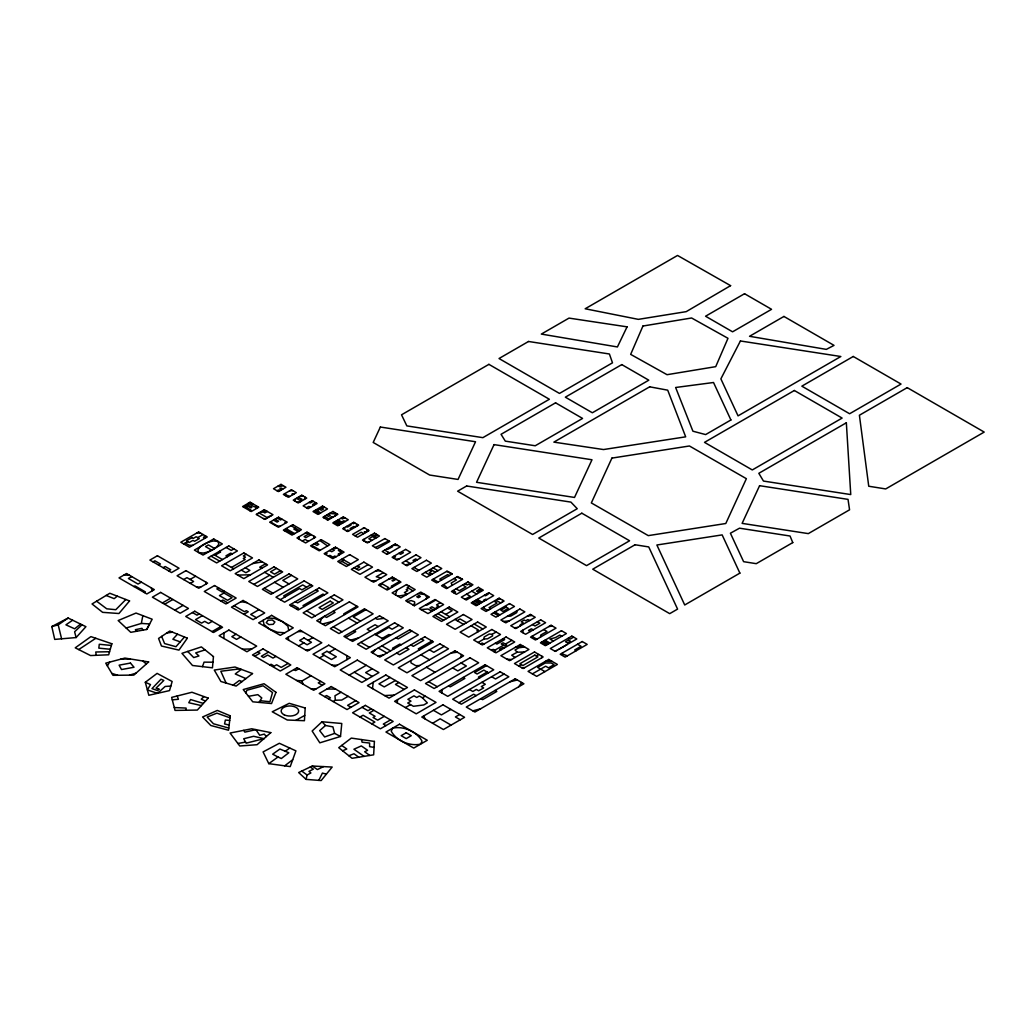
<?xml version="1.0" encoding="UTF-8"?>
<svg xmlns="http://www.w3.org/2000/svg" width="1036" height="1036" viewBox="0 0 1036 1036"><rect width="100%" height="100%" fill="white"/><g stroke="black" fill="none" stroke-linecap="round" stroke-linejoin="round"><path stroke-width="1.5" d="M562.444 652.952L562.444 654.027L567.391 655.814M478.023 642.488L484.071 638.992L484.097 637.023L489.29 634.032L492.139 634.33L496.166 631.999M223.88 638.461L223.996 632.879M516.925 610.748L516.77 612.626L510.813 616.057L507.213 616.355M340.507 736.479L341.776 723.491L322.015 721.768L312.147 731.027L319.826 742.825L340.507 736.479L334.615 733.397L324.656 736.972L319.671 730.652L325.485 725.485L332.906 726.871L334.615 733.397M372.533 688.603L373.193 682.31M313.856 538.189L314.076 536.272M541.737 657.782L541.919 656.241M540.52 637.075L540.805 634.977L547.021 631.481L543.68 629.551M397.189 702.835L397.656 699.585M395.415 594.793L396.995 590.08M126.146 628.01L141.336 623.426L142.838 615.656M295.014 501.152L295.454 498.873M441.673 692.851L442.372 689.458M306.06 779.383L298.653 772.545L312.289 766.018L332.167 767.054L321.173 780.548L306.06 779.383L307.096 774.993L310.904 772.947L308.948 771.367L313.351 769.152L310.256 766.99M460.528 657.575L461.421 654.558M304.429 499.404L305.115 497.15M502.382 602.007L502.939 600.375M519.904 626.145L520.409 624.669L523.322 622.986L521.225 621.768L524.255 620.02L525.666 620.823L527.855 619.567L529.577 620.564M202.486 666.653L204.053 662.146L212.963 662.198M259 702.395L261.784 697.953L257.834 694.651L248.498 696.322M320.02 622.61L321.406 618.868L324.501 616.239L326.547 617.417L335.107 612.47L333.074 611.292M484.343 606.72L483.786 608.184L486.972 610.023L489.29 609.569M426.172 598.925L426.819 597.396L425.071 594.573L417.974 593.667M323.867 517.806L324.475 516.368L329.422 519.217L327.091 519.671M245.739 692.773L246.982 690.222L263.105 685.78L272.494 692.527L269.956 701.696L260.735 700.789M318.816 780.367L322.416 773.076L326.379 774.151M146.646 629.474L152.175 619.217L136.027 613.053L118.156 620.538L130.756 632.323L146.788 629.448L149.624 623.957L141.336 623.426M107.381 665.915L109.57 662.146M518.816 686.713L521.665 682.478M372.766 653.068L375.446 649.611M184.46 637.023L175.965 646.697L164.594 643.576L161.642 636.402M76.12 637.554L85.923 626.676L68.13 618.039L51.8 626.56L54.727 639.406L76.12 637.554L74.605 631.779L82.025 624.786M177.48 634.187L172.87 639.251L180.212 641.854M125.848 599.494L115.773 609.712L106.721 608.805L96.62 601.204M204.014 696.606L201.243 699.17L205.478 701.1M117.249 596.153L114.193 598.666L106.151 595.454M80.549 624.073L74.657 628.813L65.915 624.837L72.637 620.227M241.31 669.373L235.25 673.957L245.908 678.606M145.312 682.284L157.096 673.387L172.144 681.494L169.528 690.598L148.834 695.285L145.312 682.284L150.505 684.576L147.384 689.924L157.485 693.33L165.164 686.454L170.836 686.052M284.667 765.824L292.696 759.764M233.035 685.133L239.394 680.458L241.997 681.597M268.79 763.649L290.235 766.588L295.907 750.867L279.357 743.278L263.092 751.916L268.79 763.649L277.998 756.992L281.326 758.52L288.824 752.745L279.901 749.028L272.675 754.182L277.998 756.992M285.029 751.411L289.756 748.044M51.8 626.56L58.197 624.863L68.13 618.039M78.697 649.572L95.791 638.28M491.608 650.336L493.175 649.352L495.609 650.725L493.952 651.683M335.133 512.755L333.359 513.804L329.72 513.338M432.595 723.283L440.145 718.803L451.061 725.109M348.135 696.322L341.699 700.064L335.34 700.245L333.113 701.527M243.589 507.135L247.617 504.817L251.877 507.277L250.841 507.886L247.785 506.125L245.959 507.187M251.657 503.12L249.741 504.221L248.187 503.328M283.126 485.612L279.448 486.778L278.153 486.026M252.616 503.677L250.738 504.765L254.506 506.941L256.384 505.853M183.709 543.913L187.723 541.595M153.03 561.875L154.882 560.8L160.412 563.998L158.56 565.073M277.065 490.792L278.503 489.95L279.875 490.74M197.669 537.645L203.069 534.524M131.714 576.573L128.399 578.476L138.047 584.058L141.362 582.141M205.659 536.026L203.432 537.308L205.037 538.228M249.87 510.761L251.01 510.1L244.742 506.474M257.705 506.617L255.866 507.679L256.915 508.275M285.029 495.389L286.286 494.664L284.628 493.706M286.247 496.089L287.555 495.337L289.627 496.529M163.144 567.715L165.203 566.524L170.733 569.722L168.674 570.914M133.942 586.531L134.991 585.923L145.403 591.919L144.341 592.527M266.537 510.994L264.025 512.444L264.84 512.911L267.353 511.46M214.97 555.244L220.616 551.981L219.464 551.307M281.934 519.153L280.523 519.968L277.143 518.013M313.286 501.295L310.308 503.004L309.194 502.356M233.877 548.886L231.261 550.401L226.146 547.448M306.436 507.744L308.819 506.384L310.463 507.329M315.721 502.693L312.574 504.519L313.96 505.309M183.657 579.564L186.972 577.648L193.615 581.481L190.3 583.397M286.454 521.768L284.9 522.662L285.638 523.089M190.067 579.435L195.623 576.223M317.107 510.709L323.854 506.811M284.356 530.678L286.959 529.163M246.192 554.286L243.331 555.931L245.48 557.174L243.279 558.443L245.169 559.531L231.468 567.443M162.38 602.952L170.642 598.186M295.338 528.192L293.848 529.059L298.174 531.559M164.633 604.247L172.895 599.481M336.972 513.817L334.537 515.216L335.405 515.76M174.825 610.139L183.087 605.361M309.401 533.566L304.131 536.622L305.931 537.658L311.201 534.602M218.596 587.904L216.848 588.914L222.209 592.022L223.97 590.999M302.357 541.064L305.128 539.458L308.391 541.349M344.677 517.676L342.463 518.958L341.116 518.181M265.592 563.778L259.712 567.171L261.694 568.311M341.647 522.002L343.81 520.758L345.169 521.548M312.004 546.632L313.04 546.037L320.253 550.207M343.887 529.37L344.923 528.761L343.732 528.075M354.739 522.908L353.302 523.737L352.279 523.141M276.521 568.363L270.513 571.833L274.527 574.151L280.536 570.681M199.288 613.856L197.021 615.164L192.489 612.548M220.979 601.113L222.869 600.025L227.791 602.861M346.335 530.782L347.695 529.992L349.002 530.743M253.82 584.395L269.723 575.213M357.575 524.553L356.216 525.343L357.29 525.964M202.409 615.656L195.519 619.632L201.58 623.128L204.701 621.328L208.482 623.504L212.25 621.328M364.879 528.192L362.872 528.451M355.05 535.819L361.253 532.232L363.727 533.657M325.472 554.415L327.039 553.496L325.731 552.745M336.661 547.863L335.263 548.679L334.019 547.953M367.935 529.953L366.705 530.665L367.806 531.3M291.53 575.317L282.789 580.354L288.992 583.941M328.477 556.151L329.875 555.348L332.906 557.096L334.757 556.021L336.053 556.772M339.743 549.65L338.345 550.453L341.44 552.253L338.137 554.156L339.355 554.869M363.662 540.792L364.827 540.119L363.623 539.432M376.366 534.239L374.216 535.482L370.564 535.418M377.376 534.822L374.644 536.415L376.69 537.593M212.017 631.61L221.031 626.404M243.861 614.322L248.251 611.784L246.335 610.67L244.509 611.719L234.045 605.671M339.64 562.587L344.017 560.062M259 609.66L250.712 614.439L256.423 617.728M280.29 599.676L299.598 588.526L301.916 589.86L310.8 584.731M375.317 547.513L388.824 540.857M236.066 634.213L231.844 636.661L236.571 639.393L240.805 636.946M291.168 605.956L292.851 604.972L298.472 608.223L296.788 609.194M356.345 568.958L359.712 567.016L357.601 565.734M386.389 553.91L388.824 552.499M368.194 564.62L358.508 570.214L354.183 567.715M393.499 558.015L395.545 556.824L394.172 556.034M383.346 572.649L376.236 576.754L381.002 577.92M254.675 656.241L259.932 653.198L257.731 651.929M395.169 578.748L392.009 580.574L392.851 581.054L395.998 579.228M268.531 652.097L261.357 656.241L263.532 657.484L267.728 655.063L272.96 658.08L275.939 656.371M399.728 581.377L391.245 586.285L392.463 586.985M356.967 606.241L343.758 613.869L344.833 614.49M298.562 645.907L303.846 642.851M308.145 640.365L312.911 637.619M269.787 664.97L271.043 664.244L274.268 666.109L276.625 664.762L281.209 667.404L288.137 663.416M365.902 609.686L353.276 616.977L360.489 621.147M409.324 586.195L407.174 587.438L413.027 590.818M408.585 588.254L406.164 589.652L407.808 590.598L404.403 592.566L407.2 594.185M452.136 573.944L436.622 582.905L431.675 580.056L447.202 571.095L452.136 573.944L446.645 571.406M407.226 601.618L411.111 600.569L414.529 601.786L414.801 603.353L413.066 604.985L414.413 605.71L429.396 597.06L420.745 592.074L405.724 600.738L414.374 605.736M345.726 637.451L355.711 631.688L353.923 630.652M298.834 668.725L295.61 670.577L293.887 669.593M319.489 657.977L324.151 655.283M328.982 652.499L335.198 648.912M462.522 579.357L446.503 588.616L441.556 585.754L457.588 576.508L462.522 579.357L456.695 577.013M435.78 600.025L426.819 605.205L426.003 604.726M375.9 634.796L388.811 627.35L392.074 629.24L398.886 625.304M454.092 592.993L455.672 592.087L453.017 590.559M296.555 680.419L302.059 680.924L311.02 675.757M440.365 602.667L436.532 604.882L438.604 606.086L436.182 607.485L437.36 608.158M382.154 638.422L388.953 634.498L390.352 635.301M320.81 681.416L318.246 682.892L322.351 685.262M464.996 599.287L470.24 596.257L466.576 594.146M411.823 631.053L398.187 638.927L396.076 637.71M445.687 614.426L452.136 610.696L447.5 608.015M349.21 675.135L366.278 665.28M372.287 668.751L365.643 672.597L372.274 676.417M324.656 696.645L326.534 695.557L330.445 697.824L328.567 698.899M457.135 620.668L460.075 618.958L466.55 622.701M341.064 692.242L334.965 695.765L335.34 700.245M431.947 640.973L418.246 648.886L419.735 649.74M390.08 677.44L378.956 683.864L384.252 686.92L395.376 680.51M444.185 646.322L433.786 652.317L429.461 649.831M355.698 700.686L347.604 705.348L350.958 707.277M398.808 682.491L395.454 684.42L404.131 689.419M480.6 643.978L482.206 643.045L483.954 644.055M371.289 708.818L367.987 710.735L362.03 707.303M359.997 717.042L363.092 715.254L374.877 722.053L371.782 723.84M373.866 710.308L369.282 712.962L375.071 716.303L373.051 717.482L377.674 720.149L384.291 716.329M494.742 650.258L503.457 645.234M505.374 644.12L506.669 644.871L504.752 645.972L501.178 643.913L503.095 642.799L505.374 644.12L511.888 640.352M405.413 707.588L410.528 704.635M422.403 697.785L427.35 702.887L423.776 704.946L413.416 706.293L407.731 703.017L410.981 701.139L407.886 699.352L413.96 695.842L416.783 697.474L419.321 695.998L422.403 697.785L425.213 696.153M390.507 719.916L383.307 724.06L385.962 725.601M486.531 665.617L474.566 672.532L477.117 674.009L483.838 670.124L488.5 672.817M487.179 672.04L478.386 677.117L479.72 677.894M504.066 674.035L495.519 678.968L491.621 676.728M518.803 666.031L521.302 664.581M536.272 655.943L538.824 654.467M458.857 702.771L473.698 694.211L476.171 695.635M573.62 637.14L570.188 639.121L568.414 638.098M450.906 709.414L441.414 714.905L433.449 710.308M554.649 651.048L557.031 650.375M459.686 714.477L455.4 716.951L460.295 719.774M532.387 673.879L545.661 666.213L548.497 667.857L554.053 664.646L551.217 663.001L545.208 663.027L537.645 667.391L544.962 671.613M295.856 720.357L304.752 715.41M524.63 651.968L517.197 652.24L511.719 655.205L515.047 657.484M323.53 766.601L317.404 769.58L312.289 766.018M342.605 750.763L346.801 749.015L341.686 745.441M333.074 621.289L322.429 624.009M348.834 755.736L354.014 753.768L358.78 757.225M205.089 649.87L195.7 652.913L198.938 655.956L193.732 657.562L187.658 651.45M129.552 675.148L136.053 673.128M350.492 640.209L358.624 637.917M472.856 710.851L480.652 708.741M510.062 681.779L517.327 679.979M406.229 594.742L397.811 596.179M388.746 579.15L393.81 577.971M405.361 564.866L410.632 563.662L405.685 560.813M377.959 656.06L383.709 654.83M297.824 497.513L301.916 499.158L299.896 500.323L296.425 498.316M395.881 559.388L399.43 558.715M237.891 743.485L245.545 742.074M515.488 647.241L522.791 645.92M296.905 502.24L300.686 501.566M299.274 496.671L303.108 495.998M252.577 563.584L262.328 561.888M527.324 616.161L531.999 615.423M166.783 633.022L172.494 632.167M524.605 646.982L518.829 647.811L515.021 649.96L517.197 652.24M383.877 618.35L377.195 619.282L375.408 618.246M548.886 626.534L552.434 626.068M451.113 653.017L457.355 652.201M239.912 668.855L220.81 671.25L226.107 683.061M366.213 542.255L369.153 541.945M305.607 649.973L310.152 649.494M514.335 627.777L517.663 627.44M375.511 571.095L379.953 570.694M503.354 621.432L509.22 620.901M172.287 699.818L178.412 699.287L177.169 695.985M289.575 490.844L292.722 490.585M497.63 599.054L500.246 598.834M304.856 533.398L308.586 533.1M420.94 609.531L428.062 609.038L431.947 611.292M384.589 695.57L394.353 695.065M484.071 638.992L487.555 638.811L492.631 635.871L492.139 634.33M371.251 580.846L376.249 580.652M419.528 665.552L415.799 665.669L410.968 662.885L410.878 660.554M242.489 649.196L251.8 648.937M120.759 659.168L129.953 658.909M237.684 575.084L250.453 574.799M109.57 651.735L95.765 651.994L96.231 655.309M521.626 667.663L524.656 667.637M545.389 661.369L552.02 661.356M297.954 631.571L302.408 631.559M196.736 533.035L200.492 533.048M327.013 688.992L335.625 689.095M331.96 665.177L337.218 665.267M192.709 545.35L189.277 545.286L185.314 542.994M311.046 688.785L315.954 688.953M393.084 545.26L397.733 545.428M124.022 575.019L129.409 575.239M196.49 586.972L200.647 587.14M174.294 707.549L186.079 708.08L186.182 710.243M263.377 518.57L266.006 518.725M267.146 617.961L274.527 618.466L282.439 621.613L287.891 626.184L288.772 630.445M284.77 632.763L277.389 632.245L269.477 629.098L264.025 624.527L263.144 620.279M229.707 720.421L225.356 720.033L224.566 723.931L229.15 725.083M506.85 659.129L511.447 659.569M111.383 645.454L99.288 644.275L98.821 648.135L110.282 649.274M280.121 526.275L277.298 525.912L270.37 521.911M240.948 601.696L246.866 602.641M374.074 747.396L369.606 746.645L369.606 743.045L362.095 742.216L361.486 739.562M201.398 705.594L188.772 702.732L190.585 699.546L203.367 703.431M228.788 728.075L213.455 723.763L207.187 717.042L216.925 713.144L230.018 717.831M111.836 673.387L117.78 675.278M435.405 572.196L431.248 569.826L429.979 570.564L431.546 571.471L429.254 572.791L431.818 574.268M577.557 644.237L581.066 646.27L574.734 649.922L576.158 650.75M537.412 621.755L539.873 623.18L535.016 625.99L532.543 624.566M561.797 636.208L559.816 635.068L555.451 637.58L549.986 639.07L553.418 641.051M487.244 593.641L488.189 594.185L485.405 595.804L484.447 595.247M471.302 585.716L468.596 584.149L467.223 584.952L464.97 583.656M500.738 602.965L496.891 600.738L494.988 601.838L497.034 603.017L489.07 607.614L490.883 608.663M449.313 575.576L447.63 574.604L439.769 579.137L441.453 580.108M567.068 644.586L558.728 649.404M433.022 567.857L437.969 570.707M462.665 584.99L465.941 586.881L459.285 590.727L456.021 588.837M471.73 591.168L476.677 594.029M486.648 599.689L485.69 599.132L483.385 600.453L484.343 601.01M417.223 559.854L415.63 558.935L413.014 560.45L414.607 561.37M391.75 546.024L392.696 546.555L388.06 549.235L387.127 548.691M401.67 551.709L403.405 552.706L400.608 554.312L398.886 553.315M366.563 532.025L364.335 531.844L365.604 532.582M375.511 538.28L372.597 536.596L368.855 538.759L371.769 540.442M321.82 507.99L323.517 508.974L321.302 510.243L319.606 509.259M533.216 629.875L531.377 628.813L528.515 630.458L530.367 631.52M350.038 524.436L351.036 525.019L347.513 527.052L346.516 526.469M355.05 527.259L353.742 526.495L350.103 528.606L351.411 529.357M294.315 493.822L292.035 494.03L292.994 494.586M477.272 599.391L482.219 602.24M328.257 514.18L330.251 515.345L328.451 516.381L326.444 515.229M338.06 519.942L343.007 522.791M332.867 517.223L331.766 516.588L329.927 517.65L331.041 518.285M282.906 488.992L281.248 488.034L279.837 488.85L281.494 489.808M475.796 600.232L480.743 603.094M545.04 640.17L549.986 643.032M336.894 520.616L341.841 523.465M494.962 612.004L499.909 614.866M425.239 572.351L430.186 575.2M543.835 640.87L548.769 643.732M474.358 601.074L479.305 603.923M315.812 509.958L320.759 512.807M335.457 521.445L340.404 524.294M384.68 550.103L389.627 552.952M493.486 612.859L498.433 615.708M413.986 567.43L418.92 570.292M542.501 641.647L547.448 644.496M314.465 510.722L319.412 513.584M433.203 579.176L438.15 582.025M472.714 602.02L477.661 604.869M334.097 522.222L339.044 525.084M531.895 636.35L536.842 639.199M541.375 642.294L546.322 645.143M503.107 638.707L504.661 639.6L496.879 644.094L495.312 643.201M474.151 624.022L482.802 629.02M471.108 625.783L478.334 629.953L476.884 630.794L478.295 631.61M319.813 540.468L327.57 545.972M454.959 619.411L463.61 624.41M504.118 648.109L502.965 647.448L499.52 649.43L500.673 650.09M332.271 548.963L334.382 550.181L331.701 551.735L329.59 550.517M441.051 611.745L449.702 616.731M435.793 609.064L431.87 606.798L429.901 607.938L433.825 610.204M291.012 525.692L299.663 530.691M262.678 510.657L263.817 511.318L262.004 512.354L260.878 511.706M271.458 515.578L267.935 516.925L268.531 517.275M315.98 542.683L318.803 544.301L316.925 545.389L314.102 543.758M275.084 519.191L278.567 521.212L277.039 522.092L273.556 520.085M437.827 613.61L446.477 618.596M342.126 558.974L350.777 563.96M258.896 512.846L267.547 517.832M285.988 528.593L294.638 533.592M341.828 561.331L348.588 565.229M434.939 615.267L443.589 620.266M285.677 529.901L293.356 534.33M379.862 584.278L381.015 584.939L382.543 584.058L388.707 587.619L387.179 588.5L388.513 589.277M421.315 638.836L423.828 640.287L413.325 646.347L410.813 644.897M461.085 662.962L466.355 666.006L457.834 670.914L452.564 667.883M481.921 682.323L485.301 684.278L481.313 686.583L483.644 687.93L478.671 690.792L476.353 689.445L472.83 691.478L469.45 689.523M495.04 690.442L496.801 691.452L482.595 699.663L480.846 698.64M330.303 597.202L338.953 602.188M316.058 589.73L318.233 590.986L297.591 602.9L295.415 601.644M324.397 594.897L322.973 594.081L303.004 605.607L304.416 606.436M378.257 626.586L375.071 624.747L367.21 629.279L370.396 631.131M306.591 587.166L302.732 584.926L283.67 595.933L285.211 596.827M463.17 677.453L464.866 678.438L450.284 686.855L448.588 685.871M420.888 654.778L429.539 659.777M401.061 644.819L399.792 644.081L392.502 648.29L393.771 649.028M406.073 647.63L408.935 649.287L399.546 654.713L396.671 653.056M348.497 618.091L357.148 623.076M374.902 634.226L383.553 639.225M264.672 572.299L273.323 577.298M232.194 553.949L230.717 553.095L225.926 555.866L227.402 556.72M426.443 667.262L435.094 672.26M274.553 582.297L283.204 587.282M214.53 548.445L208.417 544.923L205.504 546.607L211.616 550.129M381.883 645.894L390.533 650.893M245.325 567.767L249.896 570.409L245.882 572.727L241.31 570.085M378.257 647.992L386.907 652.991M213.804 554.584L222.455 559.569M225.084 563.752L233.735 568.751M306.604 610.877L315.255 615.876M360.826 642.359L369.476 647.358M211.059 556.164L219.71 561.149M428.632 681.701L437.283 686.687M333.346 626.832L341.997 631.83M264.322 588.202L272.973 593.188M354.312 672.196L366.951 679.499M454.169 578.476L456.449 579.953L451.152 583.061L452.292 585.275M364.102 756.371L353.911 749.235L361.318 745.92L367.599 750.284L364.685 751.76L369.748 755.451M301.735 771.069L307.096 774.993M443.473 584.654L447.565 588.008M142.826 661.007L146.309 664.011M136.843 631.235L135.353 629.681L141.971 628.334L142.942 630.134M322.015 721.768L325.485 725.485M266.356 736.544L264.271 734.123L259.725 735.262L255.892 729.642L244.859 732.141L243.797 730.341M151.191 587.813L152.46 590.714M423.957 715.798L424.993 718.893M298.769 536.92L299.443 539.38M302.059 680.924L302.913 684.084M58.197 624.863L61.603 638.811M288.099 637.257L288.707 640.209M522.804 630.186L523.128 632.854M346.659 655.529L347.06 659.582M257.42 513.701L257.511 515.177M205.944 582.18L206.022 584.045M374.41 741.426L373.646 754.83L352.046 758.3L338.746 747.694L351.308 738.098L374.41 741.426M305.193 708.002L304.429 720.706L287.27 720.007L272.261 711.784L289.225 703.314L305.193 708.002M213.455 656.591L212.458 667.819L192.502 665.488L181.947 653.34L201.385 646.904L213.455 656.591M230.264 715.824L228.529 730.212L210.813 725.498L202.564 716.99L217.34 710.437L230.264 715.824M111.875 643.757L108.676 654.791L90.546 655.555L75.239 647.824L90.896 636.622L111.875 643.757M275.964 692.346L271.536 703.548L252.758 701.812L243.24 689.549L264.038 683.734L275.964 692.346M642.942 326.029L630.665 354.377L667.054 374.695L715.721 366.653L727.984 338.306L691.608 317.987L642.942 326.029M611.913 458.106L591.336 502.926L648.277 535.625L725.796 523.504L746.373 478.684L689.432 445.985L611.913 458.106M380.354 427.026L373.193 442.45L429.629 475.032L458.041 479.435L475.537 441.75L380.354 427.026M494.042 444.612L476.56 482.297L574.514 497.448L591.996 459.764L494.042 444.612M759.595 485.69L742.113 523.374L808.326 533.618L849.559 509.816L848.031 499.378L759.595 485.69M627.065 326.845L617.417 346.956L541.336 334.084L569.01 318.104L627.065 326.845M392.709 728.127L391.194 731.144C396.581 740.921 409.686 746.412 420.512 744.172L422.028 741.154C416.64 731.377 403.548 725.886 392.709 728.127M740.416 340.974L720.875 378.865L738.046 415.863L840.843 356.514L740.416 340.974M187.335 638.189L178.943 650.116L161.461 646.024L158.573 638.435L169.762 631.053L187.335 638.189M267.948 620.305L266.265 622.623L268.907 624.63L273.219 624.307L274.903 621.988L272.261 619.994L267.948 620.305M158.935 689.16L157.744 690.662L151.994 688.603L160.994 679.215L163.817 680.458L156.009 688.163L158.935 689.16M129.552 600.945L118.933 613.519L102.616 612.341L92.036 603.962L109.803 593.252L129.552 600.945M208.21 698.109L197.319 710.074L175.032 710.411L171.652 697.383L191.945 692.255L208.21 698.109M148.627 661.952L133.825 675.096L112.989 675.33L105.737 663.157L124.864 658.08L148.627 661.952M270.81 732.62L257.083 744.703L239.769 745.985L230.07 733.035L251.683 728.787L270.81 732.62M252.525 673.542L236.143 686.065L220.888 681.494L214.271 670.059L235.004 667.029L252.525 673.542M730.6 285.651L686.22 311.642L638.331 319.36L585.172 308.767L677.544 255.452L730.6 285.651M126.522 573.568L119.011 577.907L146.814 593.965L154.325 589.626L126.522 573.568M157.42 555.736L149.909 560.075L171.536 572.558L179.047 568.22L157.42 555.736M198.614 531.96L180.808 542.242L189.459 547.228L207.265 536.946L198.614 531.96M250.103 502.227L242.592 506.565L251.243 511.551L258.754 507.226L250.103 502.227M281.002 484.382L273.491 488.72L278.438 491.582L285.949 487.244L281.002 484.382M488.901 364.348L401.528 414.801L406.837 425.9L482.867 437.658L549.378 399.261L488.901 364.348M528.528 341.479L499.015 358.521L559.479 393.434L612.496 362.82L609.401 353.988L528.528 341.479M192.087 537.593L186.441 540.857L189.264 542.488L192.955 540.365L194.587 541.297L199.3 538.578L196.128 536.752L193.369 538.344L192.087 537.593M291.388 489.808L283.372 494.431L288.319 497.28L296.335 492.657L291.388 489.808M213.688 538.94L194.392 550.09L203.043 555.076L222.339 543.939L213.688 538.94M264.322 509.712L256.19 514.413L264.84 519.399L272.973 514.711L264.322 509.712M301.774 495.221L293.266 500.142L298.2 502.991L306.721 498.083L301.774 495.221M185.975 570.642L177.091 575.77L198.718 588.254L207.601 583.126L185.975 570.642M228.762 545.933L207.99 557.938L216.641 562.924L237.412 550.932L228.762 545.933M278.542 517.197L269.774 522.261L278.438 527.259L287.192 522.196L278.542 517.197M312.16 500.647L303.147 505.853L308.093 508.702L317.107 503.496L312.16 500.647M160.645 592.411L152.383 597.176L180.186 613.234L188.448 608.456L160.645 592.411M322.546 506.06L313.04 511.551L317.974 514.413L327.493 508.922L322.546 506.06M243.849 552.926L221.587 565.785L230.238 570.771L252.499 557.925L243.849 552.926M292.761 524.682L283.372 530.108L292.022 535.107L301.411 529.681L292.761 524.682M332.932 511.486L322.921 517.262L327.868 520.124L337.878 514.335L332.932 511.486M214.53 585.56L204.286 591.465L225.913 603.949L236.156 598.044L214.53 585.56M258.922 559.919L235.172 573.633L243.823 578.619L267.573 564.918L258.922 559.919M306.98 532.167L296.969 537.956L305.62 542.955L315.63 537.166L306.98 532.167M343.317 516.899L332.802 522.973L337.749 525.822L348.264 519.748L343.317 516.899M223.957 593.006L219.438 595.622L227.544 600.297L232.064 597.694L223.957 593.006M194.755 611.24L185.742 616.446L213.546 632.491L222.559 627.285L194.755 611.24M555.568 402.823L501.048 434.304L505.309 441.129L535.223 445.765L582.569 418.427L555.568 402.823M621.781 364.594L565.345 397.176L592.359 412.768L648.795 380.186L621.781 364.594M744.547 293.719L705.555 316.226L732.569 331.818L771.561 309.311L744.547 293.719M273.996 566.912L248.769 581.481L257.42 586.467L282.66 571.911L273.996 566.912M321.199 539.665L310.567 545.804L319.217 550.802L329.849 544.651L321.199 539.665M353.716 522.325L342.696 528.684L347.643 531.533L358.65 525.174L353.716 522.325M364.102 527.738L352.577 534.382L357.524 537.244L369.036 530.587L364.102 527.738M243.084 600.466L231.468 607.161L253.095 619.645L264.711 612.949L243.084 600.466M289.083 573.905L262.367 589.329L271.018 594.327L297.733 578.904L289.083 573.905M335.418 547.15L324.151 553.651L332.802 558.65L344.069 552.136L335.418 547.15M374.488 533.151L362.47 540.093L367.404 542.955L379.435 536.013L374.488 533.151M466.64 485.988L457.614 491.193L532.595 534.485L577.233 508.715L570.914 502.11L466.64 485.988M304.157 580.898L275.964 597.176L284.615 602.175L312.807 585.884L304.157 580.898M349.65 554.636L337.749 561.499L346.4 566.498L358.301 559.634L349.65 554.636M384.874 538.578L372.351 545.804L377.298 548.653L389.821 541.427L384.874 538.578M649.676 386.816L553.871 442.126L603.522 449.546L685.677 436.829L667.715 390.171L649.676 386.816M228.878 630.069L219.114 635.703L246.918 651.761L256.682 646.114L228.878 630.069M783.928 316.446L749.546 336.299L826.327 349.378L834.032 345.376L783.928 316.446M271.626 615.371L258.663 622.856L280.29 635.353L293.266 627.855L271.626 615.371M319.243 587.891L289.549 605.024L298.2 610.023L327.894 592.877L319.243 587.891M363.869 562.121L351.346 569.347L359.997 574.345L372.52 567.119L363.869 562.121M395.26 543.991L382.245 551.515L387.179 554.364L400.207 546.853L395.26 543.991M405.646 549.417L392.126 557.226L397.073 560.075L410.593 552.266L405.646 549.417M334.317 594.884L303.147 612.872L311.797 617.87L342.968 599.87L334.317 594.884M378.088 569.606L364.944 577.194L373.595 582.193L386.739 574.604L378.088 569.606M330.186 601.165L319.036 607.601L322.144 609.401L333.307 602.965L330.186 601.165M416.032 554.83L402.02 562.924L406.954 565.785L420.979 557.692L416.032 554.83M263.002 648.899L252.473 654.972L280.29 671.017L290.805 664.957L263.002 648.899M300.181 630.276L285.845 638.564L307.472 651.048L321.808 642.76L300.181 630.276M349.391 601.864L316.744 620.719L325.395 625.718L358.042 606.863L349.391 601.864M392.307 577.091L378.529 585.042L387.179 590.041L400.958 582.09L392.307 577.091M426.418 560.256L411.901 568.635L416.848 571.483L431.365 563.105L426.418 560.256M303.988 637.969L299.689 640.455L307.148 644.768L311.46 642.281L303.988 637.969M436.803 565.669L421.781 574.345L426.728 577.194L441.75 568.518L436.803 565.669M364.478 608.857L330.342 628.567L338.992 633.566L373.128 613.856L364.478 608.857M406.526 584.589L392.126 592.89L400.777 597.889L415.177 589.575L406.526 584.589M328.736 645.182L313.04 654.26L334.667 666.744L350.362 657.679L328.736 645.182M379.552 615.85L343.926 636.415L352.577 641.413L388.202 620.849L379.552 615.85M418.725 595.648L416.77 596.762L418.389 597.694L420.409 596.529L418.725 595.648M297.112 667.728L285.845 674.229L313.649 690.287L324.916 683.786L297.112 667.728M326.923 651.307L322.092 654.092L331.494 659.518L336.324 656.733L326.923 651.307M730.911 419.981L705.645 434.576L692.916 431.209L675.627 387.49L713.519 382.504L730.911 419.981M581.818 513.196L538.772 538.047L586.557 565.63L629.59 540.779L581.818 513.196M794.353 390.494L704.506 442.359L752.291 469.943L842.126 418.078L794.353 390.494M853.263 356.475L801.838 386.169L849.611 413.752L901.035 384.058L853.263 356.475M394.625 622.843L357.524 644.262L366.174 649.261L403.276 627.842L394.625 622.843M434.965 599.559L419.321 608.585L427.972 613.584L443.615 604.558L434.965 599.559M467.974 581.921L451.45 591.465L456.384 594.327L472.921 584.783L467.974 581.921M478.36 587.347L461.331 597.176L466.278 600.025L483.307 590.196L478.36 587.347M479.267 589.536L476.547 591.103L478.179 592.035L480.898 590.468L479.267 589.536M357.29 660.1L340.222 669.955L361.849 682.439L378.917 672.584L357.29 660.1M409.712 629.836L371.121 652.11L379.772 657.109L418.363 634.835L409.712 629.836M449.184 607.044L432.906 616.446L441.556 621.432L457.834 612.043L449.184 607.044M488.746 592.76L471.225 602.887L476.159 605.736L493.693 595.622L488.746 592.76M331.235 686.557L319.217 693.498L347.021 709.556L359.039 702.615L331.235 686.557M424.786 636.829L384.719 659.958L393.369 664.957L433.436 641.828L424.786 636.829M463.403 614.529L446.503 624.294L455.154 629.279L472.053 619.528L463.403 614.529M499.132 598.186L481.105 608.585L486.052 611.447L504.079 601.035L499.132 598.186M385.845 675.006L367.404 685.651L389.044 698.135L407.472 687.49L385.845 675.006M439.86 643.822L398.303 667.806L406.954 672.804L448.51 648.808L439.86 643.822M477.622 622.014L460.101 632.141L468.751 637.127L486.272 627.013L477.622 622.014M509.518 603.6L490.999 614.296L495.933 617.158L514.465 606.461L509.518 603.6M506.151 607.122L500.854 610.191L503.017 611.434L508.313 608.378L506.151 607.122M519.904 609.026L500.88 620.007L505.827 622.856L524.851 611.875L519.904 609.026M635.055 544.755L592.734 569.191L669.709 613.649L677.583 609.103L648.73 546.93L635.055 544.755M846.347 422.779L758.818 473.31L763.48 481.067L850.75 494.573L846.347 422.779M907.225 387.632L859.401 415.242L868.738 486.234L885.702 488.94L984.2 432.077L907.225 387.632M454.946 650.815L411.901 675.666L420.551 680.652L463.597 655.801L454.946 650.815M491.841 629.5L473.698 639.989L482.349 644.975L500.492 634.498L491.841 629.5M365.345 705.387L352.577 712.768L380.393 728.813L393.162 721.444L365.345 705.387M530.29 614.439L510.761 625.718L515.708 628.567L535.236 617.301L530.29 614.439M414.4 689.911L394.599 701.346L416.226 713.83L436.026 702.395L414.4 689.911M470.02 657.808L425.498 683.514L434.149 688.5L478.671 662.794L470.02 657.808M506.06 636.998L487.283 647.837L495.933 652.822L514.711 641.983L506.06 636.998M540.688 619.865L520.655 631.429L525.602 634.278L545.622 622.714L540.688 619.865M551.074 625.278L530.536 637.127L535.482 639.989L556.008 628.127L551.074 625.278M485.094 664.788L439.083 691.362L447.733 696.347L493.745 669.787L485.094 664.788M520.279 644.483L500.88 655.684L509.531 660.683L528.93 649.468L520.279 644.483M399.469 724.216L385.949 732.025L413.752 748.083L427.272 740.274L399.469 724.216M561.46 630.691L540.429 642.838L545.363 645.687L566.407 633.553L561.46 630.691M442.955 704.817L421.781 717.042L443.408 729.525L464.581 717.313L442.955 704.817M500.181 671.781L452.68 699.209L461.331 704.195L508.831 676.78L500.181 671.781M534.498 651.968L514.478 663.532L523.128 668.531L543.149 656.966L534.498 651.968M534.835 655.115L519.865 663.752L522.934 665.526L537.904 656.889L534.835 655.115M571.846 636.117L550.31 648.549L555.257 651.398L576.793 638.966L571.846 636.117M406.216 732.776L401.165 735.689L406.216 738.603L411.266 735.689L406.216 732.776M568.414 640.067L565.501 641.75L567.521 642.916L570.435 641.232L568.414 640.067M515.255 678.774L466.278 707.057L474.928 712.043L523.905 683.773L515.255 678.774M548.73 659.453L528.062 671.38L536.713 676.378L557.381 664.452L548.73 659.453M582.232 641.53L560.204 654.26L565.138 657.109L587.179 644.392L582.232 641.53M739.885 573.128L684.718 604.985L656.876 545.001L722.144 534.9L739.885 573.128M792.773 542.592L756.254 563.675L743.615 561.68L730.406 533.216L739.51 528.192L790.041 536.013L792.773 542.592M263.947 738.668L246.154 743.162L243.706 738.759L253.626 736.285L263.947 738.668M130.445 663.066L119.114 665.164L121.51 669.541L134.032 667.262L130.445 663.066M218.013 541.439L213.494 540.96A23.815 13.753 0 0 0 197.889 549.974L198.718 552.577L203.237 553.056A23.815 13.753 0 0 0 218.842 544.055L218.013 541.439M284.227 714.84A8.754 5.05 0 0 0 298.498 711.913A8.754 5.05 0 0 0 286.959 706.241A8.754 5.05 0 0 0 284.227 714.84"/></g></svg>
